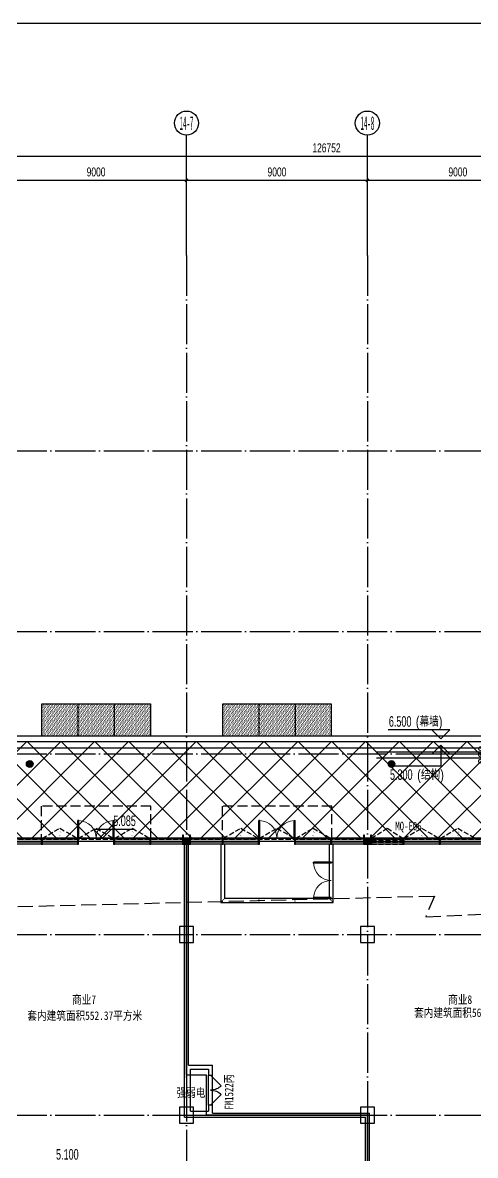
# Model space of a CAD drawing. Extents: x -233336 to 840473, y -28113 to 330904.
# Drawn here: x 732232 to 754753, y 92191 to 148629 of the extents above; entities that cross this region are included whole.
import ezdxf
from ezdxf.enums import TextEntityAlignment as Align
from ezdxf.xclip import XClip

# ---------------------------------------------------------------- set-up
doc = ezdxf.new("R2010")
doc.units = 0
doc.header["$LTSCALE"] = 1000
doc.header["$XCLIPFRAME"] = 2
for name, pattern in [('104-14# 核心筒$0$DOTE', [2.42, 2, -0.2, 0.02, -0.2]), ('14#楼幕墙$0$DASH', [0.35, 0.25, -0.1]), ('X-104 14#平面$0$$0$DASH', [0.35, 0.25, -0.1]), ('X-104 14#平面$0$109 3#平面$0$DASH', [0.35, 0.25, -0.1])]:
    doc.linetypes.add(name, pattern=pattern)
doc.layers.get('0').update_dxf_attribs({"linetype": 'CONTINUOUS'})
doc.layers.get('Defpoints').update_dxf_attribs({"linetype": 'CONTINUOUS'})
for name, color, linetype in [('104-14# 核心筒$0$01-标注_轴线坐标', 8, 'CONTINUOUS'), ('104-14# 核心筒$0$A_AXIS-轴线', 8, '104-14# 核心筒$0$DOTE'), ('104-14# 核心筒$0$A_STR-砼柱', 8, 'CONTINUOUS'), ('104-14# 核心筒$0$AXIS_TEXT', 7, 'CONTINUOUS'), ('14#楼幕墙$0$A-C_玻璃幕墙', 8, 'CONTINUOUS'), ('14#楼幕墙$0$A-C_窗', 8, 'CONTINUOUS'), ('14#楼幕墙$0$A-C_门', 8, 'CONTINUOUS'), ('AXIS_TEXT', 7, 'CONTINUOUS'), ('X-104 14#平面$0$$0$A-C_窗', 8, 'CONTINUOUS'), ('X-104 14#平面$0$01-标注_尺寸', 8, 'CONTINUOUS'), ('X-104 14#平面$0$01-标注_标高', 8, 'CONTINUOUS'), ('X-104 14#平面$0$02-TEXT_房间', 9, 'CONTINUOUS'), ('X-104 14#平面$0$02-TEXT_标注', 9, 'CONTINUOUS'), ('X-104 14#平面$0$02-TEXT_门窗', 9, 'CONTINUOUS'), ('X-104 14#平面$0$A-C_玻璃幕墙', 8, 'CONTINUOUS'), ('X-104 14#平面$0$A-C_门', 8, 'CONTINUOUS'), ('X-104 14#平面$0$A-O_分水线', 8, 'CONTINUOUS'), ('X-104 14#平面$0$A-O_屋面', 8, 'CONTINUOUS'), ('X-104 14#平面$0$A-SUR_吊顶', 8, 'CONTINUOUS'), ('X-104 14#平面$0$A-TECH_结构', 8, 'CONTINUOUS'), ('X-104 14#平面$0$A_STR-砌块墙', 7, 'CONTINUOUS'), ('X-104 14#平面$0$DOOR_FIRE', 8, 'CONTINUOUS'), ('X-104 14#平面$0$DOOR_FIRE_TEXT', 7, 'CONTINUOUS'), ('X-104 14#平面$0$EH_玻璃', 8, 'CONTINUOUS')]:
    doc.layers.add(name, color=color, linetype=linetype)
for name, color, linetype, plot in [('14#楼幕墙$0$04-不打印_辅助线', 8, 'CONTINUOUS', False), ('X-104 14#平面$0$04-不打印_辅助线', 8, 'CONTINUOUS', False), ('X-104 14#平面$0$降板', 8, 'CONTINUOUS', False)]:
    doc.layers.add(name, color=color, linetype=linetype, plot=plot)
doc.layers.add('X-104 14#平面$0$000套内', color=8, linetype='CONTINUOUS', lineweight=30)
doc.styles.add('104-14# 核心筒$0$_TCH_AXIS', font='STXIHEI.TTF', dxfattribs={"width": 0.8})
doc.styles.add('104-14# 核心筒$0$_TCH_DIM_T3', font='ros.shx', dxfattribs={"width": 0.705882, "bigfont": 'jd.shx'})
doc.styles.add('COMPLEX', font='COMPLEX')
doc.styles.add('X-104 14#平面$0$_TCH_DIM', font='ros.shx', dxfattribs={"width": 0.8, "bigfont": 'jd.shx'})
doc.styles.add('X-104 14#平面$0$_TCH_DIM_T3', font='ros.shx', dxfattribs={"width": 0.8, "bigfont": 'jd.shx'})
doc.styles.add('X-104 14#平面$0$_TCH_SPACE', font='STXIHEI.TTF', dxfattribs={"width": 0.8, "height": 5})
doc.styles.add('X-104 14#平面$0$_TCH_WINDOW', font='STXIHEI.TTF', dxfattribs={"width": 0.75, "height": 3.5})
doc.styles.add('X-104 14#平面$0$Standard', font='STXIHEI.TTF', dxfattribs={"width": 0.8})
doc.dimstyles.new('104-14# 核心筒$0$_TCH_ARCH&&150', dxfattribs={"dimtxt": 446.25, "dimasz": 150, "dimexe": 375, "dimexo": 450, "dimgap": 189.375, "dimtad": 1, "dimdec": 0, "dimzin": 0, "dimdsep": 46, "dimtxsty": '104-14# 核心筒$0$_TCH_DIM_T3', "dimblk": '104-14# 核心筒$0$_ArchTick', "dimcen": 0.09, "dimclrt": 7, "dimazin": 2, "dimtfac": 1, "dimtdec": 0, "dimtix": 1, "dimtmove": 2, "dimatfit": 3, "dimfxl": 0, "dimtolj": 1, "dimtzin": 0, "dimarcsym": 0})
doc.dimstyles.new('X-104 14#平面$0$_TCH_ARCH&&150', dxfattribs={"dimtxt": 525, "dimasz": 150, "dimexe": 375, "dimexo": 450, "dimgap": 150, "dimtad": 1, "dimdec": 0, "dimzin": 0, "dimdsep": 46, "dimtxsty": 'X-104 14#平面$0$_TCH_DIM_T3', "dimblk": 'X-104 14#平面$0$_ArchTick', "dimcen": 0.09, "dimclrt": 7, "dimazin": 2, "dimtfac": 1, "dimtdec": 0, "dimtix": 1, "dimtmove": 2, "dimatfit": 3, "dimfxl": 0, "dimtolj": 1, "dimtzin": 0, "dimarcsym": 0})

# ---------------------------------------------------------------- blocks, each defined once
blk = doc.blocks.new('图框-A1+1-4')
at = {"const_width": 0.5}
blk.add_lwpolyline([(976, 584), (25, 584), (25, 10), (976, 10)], close=True, dxfattribs=at)
blk = doc.blocks.new('14#楼幕墙$0$A$C678332E3')
blk.add_lwpolyline([(0, 0), (60, 0), (60, 300), (0, 300)], close=True)
blk = doc.blocks.new('14#楼幕墙$0$$LinePat$岩棉板')
at = {"color": 0}
for p, q in [((0, -17), (12, -67)), ((12, -67), (24, -17))]:
    blk.add_line(p, q, dxfattribs=at)
for centre, start, end in [((12, -17), 0, 180), ((0, -67), 270, 0), ((24, -67), 180, 270)]:
    blk.add_arc(centre, 12, start, end, dxfattribs=at)
at = {"layer": 'Defpoints'}
blk.add_point((0, 0), dxfattribs=at)
at = {"layer": 'Defpoints', "color": 0}
blk.add_point((24, -84), dxfattribs=at)
blk = doc.blocks.new('*U155')
blk.add_lwpolyline([(300, 0), (0, 0), (0, 150), (300, 150)], close=True)
at = {"color": 8, "xscale": -1.785714284225998, "yscale": 1.782568518697715, "zscale": 1.782568518697715, "rotation": 180}
for p in [(0, 0), (43, 0), (86, 0), (129, 0), (171, 0), (214, 0), (257, 0)]:
    blk.add_blockref('14#楼幕墙$0$$LinePat$岩棉板', p, dxfattribs=at)
blk = doc.blocks.new('14#楼幕墙$0$A$C07E80D9E')
blk.add_lwpolyline([(-350, -50), (-50, -50), (-50, -450), (0, -450), (0, 0), (-400, 0), (-400, -450), (-350, -450)], close=True)
for points in [[(-50, -200), (-350, -200)], [(-50, -220), (-350, -220)]]:
    blk.add_lwpolyline(points)
at = {"layer": '14#楼幕墙$0$A-C_玻璃幕墙', "rotation": 180}
blk.add_blockref('*U155', (-50, -50), dxfattribs=at)
blk = doc.blocks.new('14#楼幕墙$0$A$C09283E46')
for name, p, rotation in [('14#楼幕墙$0$A$C678332E3', (3613, 22273), 357.5000000000006), ('14#楼幕墙$0$A$C678332E3', (5411, 22194), 357.5000000000006), ('14#楼幕墙$0$A$C678332E3', (7209, 22116), 357.5000000000006), ('14#楼幕墙$0$A$C678332E3', (9008, 22037), 357.5000000000006), ('14#楼幕墙$0$A$C07E80D9E', (10636, 21966), 177.5000000000001), ('14#楼幕墙$0$A$C678332E3', (12604, 21880), 357.5000000000006), ('14#楼幕墙$0$A$C678332E3', (14403, 21802), 357.5000000000006), ('14#楼幕墙$0$A$C678332E3', (16201, 21723), 357.5000000000006), ('14#楼幕墙$0$A$C07E80D9E', (19628, 21574), 177.5000000000001), ('14#楼幕墙$0$A$C678332E3', (17999, 21645), 357.5000000000006), ('14#楼幕墙$0$A$C678332E3', (21596, 21488), 357.5000000000006), ('14#楼幕墙$0$A$C678332E3', (23394, 21409), 357.5000000000006)]:
    blk.add_blockref(name, p, dxfattribs=dict(rotation=rotation))
blk = doc.blocks.new('14#楼幕墙$0$A$C22714246')
at = {"linetype": '14#楼幕墙$0$DASH'}
blk.add_lwpolyline([(1740, 497), (870, 0), (0, 497)], dxfattribs=at)
at = {"layer": '14#楼幕墙$0$A-C_玻璃幕墙', "color": 1}
blk.add_lwpolyline([(899, 122, 0, 25, 0), (802, 217, 0, 0, 0), (900, 340, 25, 0, 0), (796, 422, 0, 0, 0)], format="xyseb", dxfattribs=at)
blk = doc.blocks.new('14#楼幕墙$0$$DorLib2D$00000002')
for p, q in [((-0.5, 0), (-0.5, 0.4875)), ((-0.475, 0.4875), (-0.5, 0.4875)), ((-0.475, 0), (-0.475, 0.4875)), ((0.475, 0), (0.475, 0.4875)), ((0.475, 0.4875), (0.5, 0.4875)), ((0.5, 0), (0.5, 0.4875)), ((-0.5, 0), (-0.475, 0)), ((0.5, 0), (0.475, 0))]:
    blk.add_line(p, q)
at = {"lineweight": 13}
for centre, start, end in [((-0.4875, 0), 0, 88.53072), ((0.4875, 0), 91.46928, 180)]:
    blk.add_arc(centre, 0.4875, start, end, dxfattribs=at)
blk = doc.blocks.new('14#楼幕墙')
at = {"layer": '14#楼幕墙$0$A-C_玻璃幕墙'}
for p, q in [((86987, 110600), (8392, 110600)), ((44970, 110550), (37830, 110550)), ((44970, 110400), (37830, 110400)), ((44970, 110300), (37830, 110300)), ((53970, 110550), (46830, 110550)), ((53970, 110400), (46830, 110400)), ((53970, 110300), (46830, 110300)), ((71970, 110550), (55830, 110550)), ((71970, 110400), (55830, 110400)), ((71970, 110300), (55830, 110300))]:
    blk.add_line(p, q, dxfattribs=at)
at = {"layer": '14#楼幕墙$0$A-C_玻璃幕墙', "linetype": '14#楼幕墙$0$DASH', "ltscale": 2}
for points in [[(43170, 110600), (48630, 110600), (48630, 112200), (43170, 112200)], [(52170, 110600), (57630, 110600), (57630, 112200), (52170, 112200)]]:
    blk.add_lwpolyline(points, close=True, dxfattribs=at)
at = {"layer": '14#楼幕墙$0$04-不打印_辅助线', "rotation": 180}
for p in [(46770, 111097), (55770, 111097)]:
    blk.add_blockref('14#楼幕墙$0$A$C22714246', p, dxfattribs=at)
at = {"layer": '14#楼幕墙$0$A-C_玻璃幕墙', "rotation": 2.499999999999448}
blk.add_blockref('14#楼幕墙$0$A$C09283E46', (40532, 87891), dxfattribs=at)
at = {"layer": '14#楼幕墙$0$A-C_窗', "rotation": 180}
for p in [(44970, 111097), (48570, 111097), (53970, 111097), (57570, 111097), (62970, 111097), (64770, 111097)]:
    blk.add_blockref('14#楼幕墙$0$A$C22714246', p, dxfattribs=at)
at = {"layer": '14#楼幕墙$0$A-C_门', "xscale": -1800, "yscale": 1800, "zscale": 100}
for p in [(45900, 110600), (54900, 110600)]:
    blk.add_blockref('14#楼幕墙$0$$DorLib2D$00000002', p, dxfattribs=at)
blk = doc.blocks.new('_FZHK')
blk.add_lwpolyline([(-0.5, -0.5), (0.5, -0.5), (0.5, 0.5), (-0.5, 0.5)], close=True)
blk = doc.blocks.new('_AXISO')
blk.add_circle((0, 0), 0.5)
at = {"layer": 'AXIS_TEXT', "style": 'COMPLEX', "width": 1.041667}
blk.add_attdef('A', text='', height=0.56, dxfattribs=at).set_placement((-0.25, -0.28), (0.25, -0.28), align=Align.FIT)
blk = doc.blocks.new('104-14# 核心筒$0$_ArchTick')
at = {"color": 0, "linetype": 'ByBlock', "const_width": 0.4}
blk.add_lwpolyline([(-0.5, -0.5), (0.5, 0.5)], dxfattribs=at)
blk = doc.blocks.new('*D325')
at = {"layer": '104-14# 核心筒$0$01-标注_轴线坐标', "color": 0, "lineweight": -2}
for p, q in [((-6010, 140084), (-6010, 144959)), ((-6010, 144584), (120742, 144584)), ((120742, 140084), (120742, 144959))]:
    blk.add_line(p, q, dxfattribs=at)
at = {"layer": 'Defpoints', "color": 0}
for p in [(120742, 144584), (-6010, 139634), (120742, 139634)]:
    blk.add_point(p, dxfattribs=at)
at = {"layer": '104-14# 核心筒$0$01-标注_轴线坐标', "color": 0, "lineweight": -2, "xscale": 150, "yscale": 150, "zscale": 150, "rotation": 180}
blk.add_blockref('104-14# 核心筒$0$_ArchTick', (-6010, 144584), dxfattribs=at)
at = {"layer": '104-14# 核心筒$0$01-标注_轴线坐标', "color": 0, "lineweight": -2, "xscale": 150, "yscale": 150, "zscale": 150}
blk.add_blockref('104-14# 核心筒$0$_ArchTick', (120742, 144584), dxfattribs=at)
at = {"layer": '104-14# 核心筒$0$01-标注_轴线坐标', "color": 7, "insert": (57366, 144996), "char_height": 446.2, "attachment_point": 5, "style": '104-14# 核心筒$0$_TCH_DIM_T3'}
blk.add_mtext('\\A1;126752', dxfattribs=at)
blk = doc.blocks.new('*D332')
at = {"layer": '104-14# 核心筒$0$01-标注_轴线坐标', "color": 0, "lineweight": -2}
for p, q in [((41400, 140084), (41400, 143759)), ((41400, 143384), (50400, 143384)), ((50400, 140084), (50400, 143759))]:
    blk.add_line(p, q, dxfattribs=at)
at = {"layer": 'Defpoints', "color": 0}
for p in [(50400, 143384), (41400, 139634), (50400, 139634)]:
    blk.add_point(p, dxfattribs=at)
at = {"layer": '104-14# 核心筒$0$01-标注_轴线坐标', "color": 0, "lineweight": -2, "xscale": 150, "yscale": 150, "zscale": 150, "rotation": 180}
blk.add_blockref('104-14# 核心筒$0$_ArchTick', (41400, 143384), dxfattribs=at)
at = {"layer": '104-14# 核心筒$0$01-标注_轴线坐标', "color": 0, "lineweight": -2, "xscale": 150, "yscale": 150, "zscale": 150}
blk.add_blockref('104-14# 核心筒$0$_ArchTick', (50400, 143384), dxfattribs=at)
at = {"layer": '104-14# 核心筒$0$01-标注_轴线坐标', "color": 7, "insert": (45900, 143796), "char_height": 446.2, "attachment_point": 5, "style": '104-14# 核心筒$0$_TCH_DIM_T3'}
blk.add_mtext('\\A1;9000', dxfattribs=at)
blk = doc.blocks.new('*D333')
at = {"layer": '104-14# 核心筒$0$01-标注_轴线坐标', "color": 0, "lineweight": -2}
for p, q in [((50400, 140084), (50400, 143759)), ((50400, 143384), (59400, 143384)), ((59400, 140084), (59400, 143759))]:
    blk.add_line(p, q, dxfattribs=at)
at = {"layer": 'Defpoints', "color": 0}
for p in [(59400, 143384), (50400, 139634), (59400, 139634)]:
    blk.add_point(p, dxfattribs=at)
at = {"layer": '104-14# 核心筒$0$01-标注_轴线坐标', "color": 0, "lineweight": -2, "xscale": 150, "yscale": 150, "zscale": 150, "rotation": 180}
blk.add_blockref('104-14# 核心筒$0$_ArchTick', (50400, 143384), dxfattribs=at)
at = {"layer": '104-14# 核心筒$0$01-标注_轴线坐标', "color": 0, "lineweight": -2, "xscale": 150, "yscale": 150, "zscale": 150}
blk.add_blockref('104-14# 核心筒$0$_ArchTick', (59400, 143384), dxfattribs=at)
at = {"layer": '104-14# 核心筒$0$01-标注_轴线坐标', "color": 7, "insert": (54900, 143796), "char_height": 446.2, "attachment_point": 5, "style": '104-14# 核心筒$0$_TCH_DIM_T3'}
blk.add_mtext('\\A1;9000', dxfattribs=at)
blk = doc.blocks.new('*D334')
at = {"layer": '104-14# 核心筒$0$01-标注_轴线坐标', "color": 0, "lineweight": -2}
for p, q in [((59400, 140084), (59400, 143759)), ((59400, 143384), (68400, 143384)), ((68400, 140084), (68400, 143759))]:
    blk.add_line(p, q, dxfattribs=at)
at = {"layer": 'Defpoints', "color": 0}
for p in [(68400, 143384), (59400, 139634), (68400, 139634)]:
    blk.add_point(p, dxfattribs=at)
at = {"layer": '104-14# 核心筒$0$01-标注_轴线坐标', "color": 0, "lineweight": -2, "xscale": 150, "yscale": 150, "zscale": 150, "rotation": 180}
blk.add_blockref('104-14# 核心筒$0$_ArchTick', (59400, 143384), dxfattribs=at)
at = {"layer": '104-14# 核心筒$0$01-标注_轴线坐标', "color": 0, "lineweight": -2, "xscale": 150, "yscale": 150, "zscale": 150}
blk.add_blockref('104-14# 核心筒$0$_ArchTick', (68400, 143384), dxfattribs=at)
at = {"layer": '104-14# 核心筒$0$01-标注_轴线坐标', "color": 7, "insert": (63900, 143796), "char_height": 446.2, "attachment_point": 5, "style": '104-14# 核心筒$0$_TCH_DIM_T3'}
blk.add_mtext('\\A1;9000', dxfattribs=at)
blk = doc.blocks.new('X-104 14#平面$0$ododod')
at = {"linetype": 'X-104 14#平面$0$$0$DASH'}
blk.add_lwpolyline([(0, 497), (1570, 497), (1570, 797), (0, 797)], close=True, dxfattribs=at)
for points in [[(1570, 697), (0, 697)], [(1570, 597), (0, 597)], [(1570, 497), (785, 0), (0, 497)]]:
    blk.add_lwpolyline(points, dxfattribs=at)
blk = doc.blocks.new('X-104 14#平面$0$ydl')
h = blk.add_hatch()
h.set_pattern_fill('ANSI31', color=8, scale=30, angle=45)
h.set_pattern_definition([(90, (0, 0), (-47.625, 1e-14), [])])
edge = h.paths.add_edge_path()
edge.add_arc((0, 0), 138, 0, 360)
for radius in [168, 138]:
    blk.add_circle((0, 0), radius)
at = {"layer": 'X-104 14#平面$0$04-不打印_辅助线'}
for p, q in [((-168, 0), (168, 0)), ((0, 168), (0, -168))]:
    blk.add_line(p, q, dxfattribs=at)
blk = doc.blocks.new('X-104 14#平面$0$d3d3d3')
blk.add_circle((-73300, 25200), 50)
at = {"layer": 'X-104 14#平面$0$A-O_分水线'}
blk.add_blockref('X-104 14#平面$0$ydl', (-73300, 25200), dxfattribs=at)
blk = doc.blocks.new('X-104 14#平面$0$$DorLib2D$00000116')
at = {"color": 0}
for p, q in [((-0.5, 0), (-0.146, 0.354)), ((0.5, 0), (0.146, 0.354))]:
    blk.add_line(p, q, dxfattribs=at)
for centre, start, end in [((-0.5, 0), 0, 45), ((0.5, 0), 135, 180)]:
    blk.add_arc(centre, 0.5, start, end, dxfattribs=at)
blk = doc.blocks.new('X-104 14#平面$0$$DorLib2D$00000002')
for p, q in [((-0.5, 0), (-0.5, 0.4875)), ((-0.475, 0.4875), (-0.5, 0.4875)), ((-0.475, 0), (-0.475, 0.4875)), ((0.475, 0), (0.475, 0.4875)), ((0.475, 0.4875), (0.5, 0.4875)), ((0.5, 0), (0.5, 0.4875)), ((-0.5, 0), (-0.475, 0)), ((0.5, 0), (0.475, 0))]:
    blk.add_line(p, q)
at = {"lineweight": 13}
for centre, start, end in [((-0.4875, 0), 0, 88.53072), ((0.4875, 0), 91.46928, 180)]:
    blk.add_arc(centre, 0.4875, start, end, dxfattribs=at)
blk = doc.blocks.new('X-104 14#平面$0$_ArchTick')
at = {"color": 0, "linetype": 'ByBlock', "const_width": 0.4}
blk.add_lwpolyline([(-0.5, -0.5), (0.5, 0.5)], dxfattribs=at)
blk = doc.blocks.new('*D233')
at = {"layer": 'Defpoints', "color": 0}
for p in [(59400, 114900), (59400, 114600), (65590, 114900)]:
    blk.add_point(p, dxfattribs=at)
at = {"layer": 'X-104 14#平面$0$01-标注_尺寸', "color": 0, "lineweight": -2}
for p, q in [((59850, 114900), (65965, 114900)), ((59850, 114600), (65965, 114600)), ((65590, 114900), (65590, 115050)), ((65590, 114600), (65590, 114900)), ((65590, 114600), (65590, 114450))]:
    blk.add_line(p, q, dxfattribs=at)
at = {"layer": 'X-104 14#平面$0$01-标注_尺寸', "color": 0, "lineweight": -2, "xscale": 150, "yscale": 150, "zscale": 150}
for p, rotation in [((65590, 114900), 270), ((65590, 114600), 90)]:
    blk.add_blockref('X-104 14#平面$0$_ArchTick', p, dxfattribs=dict(at, rotation=rotation))
at = {"layer": 'X-104 14#平面$0$01-标注_尺寸', "color": 7, "insert": (65178, 114750), "char_height": 525, "attachment_point": 5, "rotation": 90, "style": 'X-104 14#平面$0$_TCH_DIM_T3'}
blk.add_mtext('\\A1;300', dxfattribs=at)
blk = doc.blocks.new('104-14# 核心筒')
at = {"layer": '104-14# 核心筒$0$01-标注_轴线坐标'}
for p, q in [((50400, 139633.6), (50400, 145633.6)), ((59400, 139633.6), (59400, 145633.6))]:
    blk.add_line(p, q, dxfattribs=at)
at = {"layer": '104-14# 核心筒$0$A_AXIS-轴线'}
for p, q in [((50400, 139633.6), (50400, 80554.9)), ((59400, 139633.6), (59400, 80554.9)), ((-9370.1, 129900), (120259.9, 129900)), ((-9370.1, 120900), (120259.9, 120900)), ((-9370.1, 114800), (120259.9, 114800)), ((-9370.1, 105800), (120259.9, 105800)), ((-9370.1, 96800), (120259.9, 96800))]:
    blk.add_line(p, q, dxfattribs=at)
at = {"layer": '104-14# 核心筒$0$01-标注_轴线坐标'}
ref = blk.add_blockref('_AXISO', (50400, 146233.6), dxfattribs=dict(at, xscale=1200, yscale=1200, zscale=1200))
ref.add_attrib('A', '14-7', dxfattribs={"layer": '104-14# 核心筒$0$AXIS_TEXT', "height": 678.82, "style": '104-14# 核心筒$0$_TCH_AXIS', "width": 0.46828}).set_placement((50060.6, 145894.2), (50739.4, 145894.2), align=Align.FIT)
ref = blk.add_blockref('_AXISO', (59400, 146233.6), dxfattribs=dict(at, xscale=1200, yscale=1200, zscale=1200))
ref.add_attrib('A', '14-8', dxfattribs={"layer": '104-14# 核心筒$0$AXIS_TEXT', "height": 678.82, "style": '104-14# 核心筒$0$_TCH_AXIS', "width": 0.46828}).set_placement((59060.6, 145894.2), (59739.4, 145894.2), align=Align.FIT)
at = {"layer": '104-14# 核心筒$0$A_STR-砼柱', "xscale": 700, "yscale": 800, "zscale": 800}
for p in [(50400, 105800), (59400, 105800), (50400, 96800), (59400, 96800)]:
    blk.add_blockref('_FZHK', p, dxfattribs=at)
at = {"layer": '104-14# 核心筒$0$01-标注_轴线坐标'}
for p1, p2, distance, text, picture, middle in [((-6009.8, 139633.6), (120741.8, 139633.6), 4950, '126752', '*D325', (57366, 144996.1)), ((41400, 139633.6), (50400, 139633.6), 3750, '9000', '*D332', (45900, 143796.1)), ((50400, 139633.6), (59400, 139633.6), 3750, '9000', '*D333', (54900, 143796.1)), ((59400, 139633.6), (68400, 139633.6), 3750, '9000', '*D334', (63900, 143796.1))]:
    dim = blk.add_aligned_dim(p1=p1, p2=p2, distance=distance, text=text, dimstyle='104-14# 核心筒$0$_TCH_ARCH&&150', dxfattribs=at)
    dim.commit()
    dim.dimension.update_dxf_attribs({"geometry": picture, "text_midpoint": middle})
blk = doc.blocks.new('X-104 14#平面')
at = {"layer": 'X-104 14#平面$0$EH_玻璃'}
h = blk.add_hatch(dxfattribs=at)
h.set_pattern_fill('DOTS', color=256, scale=50, angle=45)
h.paths.add_polyline_path([(48602, 117300), (43200, 117300), (43200, 115700), (48602, 115700)])
h = blk.add_hatch(dxfattribs=at)
h.set_pattern_fill('DOTS', color=256, scale=50, angle=45)
h.paths.add_polyline_path([(57602, 117300), (52200, 117300), (52200, 115700), (57602, 115700)])
at = {"layer": 'X-104 14#平面$0$降板'}
h = blk.add_hatch(dxfattribs=at)
h.set_pattern_fill('ANSI37', color=256, scale=750)
h.set_pattern_definition([(45, (0, 0), (-841.899, 841.899), []), (135, (0, 0), (-841.899, -841.899), [])])
h.paths.add_polyline_path([(95250, 109400), (95250, 114400), (95050, 114400), (95050, 115200), (95303.7, 115200), (96797.3, 120568.3), (96604.6, 120621.9), (96819.1, 121392.6), (85624.2, 124507.3), (87140.3, 129956.4), (83582.3, 130946.3), (66456.4, 115400), (609.3, 115400), (8.3, 112572.3), (4215, 111678.1), (1409.8, 98484.1), (6940.3, 97308.6), (8660.2, 105400), (8599.7, 105400), (8599.7, 106200), (14200, 106200), (14200, 110600), (86750, 110600), (86750, 109400)])
blk.add_circle((60600, 114300), 50)
at = {"layer": 'X-104 14#平面$0$000套内'}
for points in [[(23450, 85694.7), (23450, 95600), (26550, 95600), (26550, 96800), (32300, 96800), (32300, 96700), (41500, 96700), (41500, 105700), (36000, 105700), (36000, 110450), (50400, 110450), (50400, 96800), (59400, 96800), (59400, 85343.1), (40022.3, 84342.9), (40355.1, 86432.8), (23450, 85694.7)], [(77400, 110450), (77400, 86272.2), (59400, 85343.1), (59400, 96800), (51400, 96800), (51400, 98800), (50400, 98800), (50400, 110450)]]:
    blk.add_lwpolyline(points, close=True, dxfattribs=at)
at = {"layer": 'X-104 14#平面$0$01-标注_标高'}
for p, q in [((63501.5, 116000), (60426.3, 116000)), ((63051.5, 115550), (62601.5, 116000)), ((63051.5, 115550), (63501.5, 116000)), ((63051.5, 115240), (62601.5, 114790)), ((63051.5, 115240), (63501.5, 114790)), ((63051.5, 115240), (63051.5, 114190)), ((63501.5, 114790), (62601.5, 114790)), ((63051.5, 114190), (60605, 114190)), ((46222, 110600), (45772, 111050)), ((45772, 111050), (47806.8, 111050)), ((46222, 110600), (46672, 111050))]:
    blk.add_line(p, q, dxfattribs=at)
at = {"layer": 'X-104 14#平面$0$04-不打印_辅助线'}
blk.add_lwpolyline([(95250, 109400), (95250, 114400), (95050, 114400), (95050, 115200), (95303.7, 115200), (96797.3, 120568.3), (96604.6, 120621.9), (96819.1, 121392.6), (85624.2, 124507.3), (87140.3, 129956.4), (83582.3, 130946.3), (66456.4, 115400), (609.3, 115400), (8.3, 112572.3), (4215, 111678.1), (1409.8, 98484.1), (6940.3, 97308.6), (8660.2, 105400), (8599.7, 105400), (8599.7, 106200), (14200, 106200), (14200, 110600), (86750, 110600), (86750, 109400)], close=True, dxfattribs=at)
at = {"layer": 'X-104 14#平面$0$A-C_玻璃幕墙'}
for p, q in [((45000, 117300), (45000, 115700)), ((46800, 117300), (46800, 115700)), ((54000, 117300), (54000, 115700)), ((55800, 117300), (55800, 115700)), ((43200, 115700), (48600, 115700)), ((52200, 115700), (57600, 115700))]:
    blk.add_line(p, q, dxfattribs=at)
for points in [[(109062.3, 84667.9), (119297.3, 99814.5), (117562.9, 100200.5), (120741.8, 127894.6), (99426.9, 133825), (92631.2, 109400), (86987.2, 109400), (86987.2, 110600), (8392.2, 110600), (5688.7, 97881.2), (-2733.6, 99671.4), (-6009.8, 84258.3), (40178.1, 86274.9), (39845.1, 84183.6), (83845.6, 86452.5)], [(52100, 107400), (57700, 107400), (57700, 110300), (57500, 110300), (57500, 107600), (52300, 107600), (52300, 110300), (52100, 110300)]]:
    blk.add_lwpolyline(points, close=True, dxfattribs=at)
for points in [[(43200, 115700), (43200, 117300), (48600, 117300), (48600, 115700)], [(52200, 115700), (52200, 117300), (57600, 117300), (57600, 115700)], [(57500, 109400), (57700, 109400)], [(57500, 107600), (57700, 107600)]]:
    blk.add_lwpolyline(points, dxfattribs=at)
at = {"layer": 'X-104 14#平面$0$A-C_玻璃幕墙', "const_width": 35}
for points in [[(52300, 107600), (52100, 107400)], [(54000, 107600), (54000, 107400)], [(55800, 107600), (55800, 107400)], [(57500, 107600), (57700, 107400)]]:
    blk.add_lwpolyline(points, dxfattribs=at)
at = {"layer": 'X-104 14#平面$0$A-O_屋面', "ltscale": 5}
for points in [[(388.1, 112184.9), (-347.3, 112341.2), (366.7, 115700), (66340.6, 115700), (83503.2, 131279.7), (87317.1, 130218.6), (85640.2, 124191.5)], [(86765.5, 129728.5), (83666.6, 130590.7), (66580, 115080), (868.7, 115080), (388.1, 112818.7), (517, 112791.3), (388.1, 112184.9)]]:
    blk.add_lwpolyline(points, dxfattribs=at)
at = {"layer": 'X-104 14#平面$0$A-SUR_吊顶', "linetype": 'X-104 14#平面$0$109 3#平面$0$DASH', "ltscale": 3}
blk.add_lwpolyline([(82466.9, 86681.8), (83499.8, 89365.9), (52926.6, 88084.7), (53491, 90739.8), (17309.3, 90108.2), (22065.4, 106694.6), (62738.3, 107720), (62307.5, 106691.2), (92309.4, 108057.1)], dxfattribs=at)
at = {"layer": 'X-104 14#平面$0$A-TECH_结构', "linetype": 'X-104 14#平面$0$$0$DASH'}
blk.add_lwpolyline([(120414.6, 127674.3), (99635.5, 133455.6), (96317.6, 121532.1), (85624.2, 124507.3), (87140.3, 129956.4), (83582.3, 130946.3), (66456.4, 115400), (609.3, 115400), (8.3, 112572.3), (4214.3, 111678.3), (1409.8, 98484.1), (-2502.5, 99315.7), (-5635.8, 84574.9), (40532.1, 86590.6), (40199.6, 84502.3), (83848.5, 86753.1), (108910.7, 84979.4), (118802, 99617.3), (117234.1, 99966.3)], close=True, dxfattribs=at)
blk.add_lwpolyline([(1461.8, 98728.5), (5727.2, 97821.9), (8432.6, 110550), (86937.2, 110550), (86937.2, 109350), (92677.4, 109350)], dxfattribs=at)
at = {"layer": 'X-104 14#平面$0$A_STR-砌块墙'}
for p, q in [((50300, 99200), (50300, 110300)), ((50300, 110300), (50500, 110300)), ((50500, 99300), (50500, 110300)), ((50300, 96700), (50300, 99200)), ((50500, 99300), (51700, 99300)), ((50600, 97000), (50600, 99100)), ((50600, 99100), (51500, 99100)), ((51500, 99100), (51500, 98800)), ((51500, 98800), (51700, 98800)), ((51700, 98800), (51700, 99300)), ((51700, 97300), (51500, 97300)), ((51500, 97300), (51500, 97000)), ((51700, 96900), (51700, 97300)), ((50300, 96700), (51600, 96700)), ((50600, 97000), (51500, 97000)), ((51600, 96700), (59300, 96700)), ((51700, 96900), (59500, 96900)), ((59300, 94400), (59300, 96700)), ((59500, 94500), (59500, 96900))]:
    blk.add_line(p, q, dxfattribs=at)
at = {"layer": 'X-104 14#平面$0$DOOR_FIRE'}
for p, q in [((51500, 97300), (51500, 98800)), ((51700, 97300), (51700, 98800))]:
    blk.add_line(p, q, dxfattribs=at)
ref = blk.add_blockref('104-14# 核心筒', (0, 0))
XClip(ref).set_block_clipping_path([(-38664.3623821461, -25500), (139216.5485069363, 330900)])
for name, p in [('14#楼幕墙', (0, 0)), ('X-104 14#平面$0$d3d3d3', (115900, 89100))]:
    blk.add_blockref(name, p)
at = {"xscale": 150, "yscale": 150, "zscale": 150}
blk.add_blockref('图框-A1+1-4', (-18433.5, 63600), dxfattribs=at)
at = {"layer": 'X-104 14#平面$0$$0$A-C_窗', "rotation": 180}
blk.add_blockref('X-104 14#平面$0$ododod', (61170, 111096.5), dxfattribs=at)
at = {"layer": 'X-104 14#平面$0$A-C_门', "xscale": 1800, "yscale": 1800, "zscale": 100}
for p in [(45900, 110600), (54900, 110600)]:
    blk.add_blockref('X-104 14#平面$0$$DorLib2D$00000002', p, dxfattribs=at)
at = {"layer": 'X-104 14#平面$0$A-C_门', "xscale": -1800, "yscale": 1800, "zscale": 100, "rotation": 90}
blk.add_blockref('X-104 14#平面$0$$DorLib2D$00000002', (57600, 108500), dxfattribs=at)
at = {"layer": 'X-104 14#平面$0$A-O_分水线'}
blk.add_blockref('X-104 14#平面$0$ydl', (60600, 114300), dxfattribs=at)
at = {"layer": 'X-104 14#平面$0$DOOR_FIRE'}
ref = blk.add_blockref('X-104 14#平面$0$$DorLib2D$00000116', (51600, 98050), dxfattribs=dict(at, xscale=1500, yscale=-1500, zscale=200, rotation=90))
ref.add_attrib('A', 'FM1522丙', (52728, 97077.9), dxfattribs={"layer": 'X-104 14#平面$0$DOOR_FIRE_TEXT', "height": 428.14, "rotation": 90, "style": 'X-104 14#平面$0$_TCH_WINDOW', "width": 0.75})
at = {"layer": 'X-104 14#平面$0$01-标注_标高', "color": 7, "style": 'X-104 14#平面$0$_TCH_DIM'}
for s, height, width, p in [('6.500', 525, 0.64, (60467.7, 116157.5)), ('(幕墙)', 520.93, 0.8, (61808.1, 116157.5)), ('5.300', 525, 0.64, (60524, 113507.5)), ('(结构)', 520.93, 0.8, (61878.2, 113507.5)), ('5.085', 525, 0.64, (46753.8, 111207.5)), ('5.100', 525, 0.64, (43908.5, 94587.1))]:
    blk.add_text(s, height=height, dxfattribs=dict(at, width=width)).set_placement(p)
at = {"layer": 'X-104 14#平面$0$02-TEXT_房间', "style": 'X-104 14#平面$0$_TCH_SPACE', "width": 0.8}
for s, p in [('商业7', (44706.4, 102345.4)), ('商业8', (63420, 102345.4))]:
    blk.add_text(s, height=428.14, dxfattribs=at).set_placement(p)
at = {"layer": 'X-104 14#平面$0$02-TEXT_标注', "style": 'X-104 14#平面$0$Standard', "width": 0.8}
for s, height, p in [('套内建筑面积564.41平方米', 428.139, (61726.4, 101692.4)), ('套内建筑面积552.37平方米', 428.139, (42479.2, 101547.6)), ('强弱电', 428.14, (49904.2, 97709.3))]:
    blk.add_text(s, height=height, dxfattribs=at).set_placement(p)
at = {"layer": 'X-104 14#平面$0$02-TEXT_门窗', "style": 'X-104 14#平面$0$_TCH_WINDOW', "width": 0.75}
blk.add_text('MQ-E06', height=428.14, dxfattribs=at).set_placement((60789.1, 110994))
at = {"layer": 'X-104 14#平面$0$01-标注_尺寸'}
dim = blk.add_aligned_dim(p1=(59400, 114600), p2=(59400, 114900), distance=-6190.1, text='300', dimstyle='X-104 14#平面$0$_TCH_ARCH&&150', dxfattribs=at)
dim.commit()
dim.dimension.update_dxf_attribs({"geometry": '*D233', "text_midpoint": (65177.6, 114750)})

msp = doc.modelspace()

# ---------------------------------------------------------------- block references
msp.add_blockref('X-104 14#平面', (689983.4, -2608.9))

doc.saveas('drawing.dxf')
